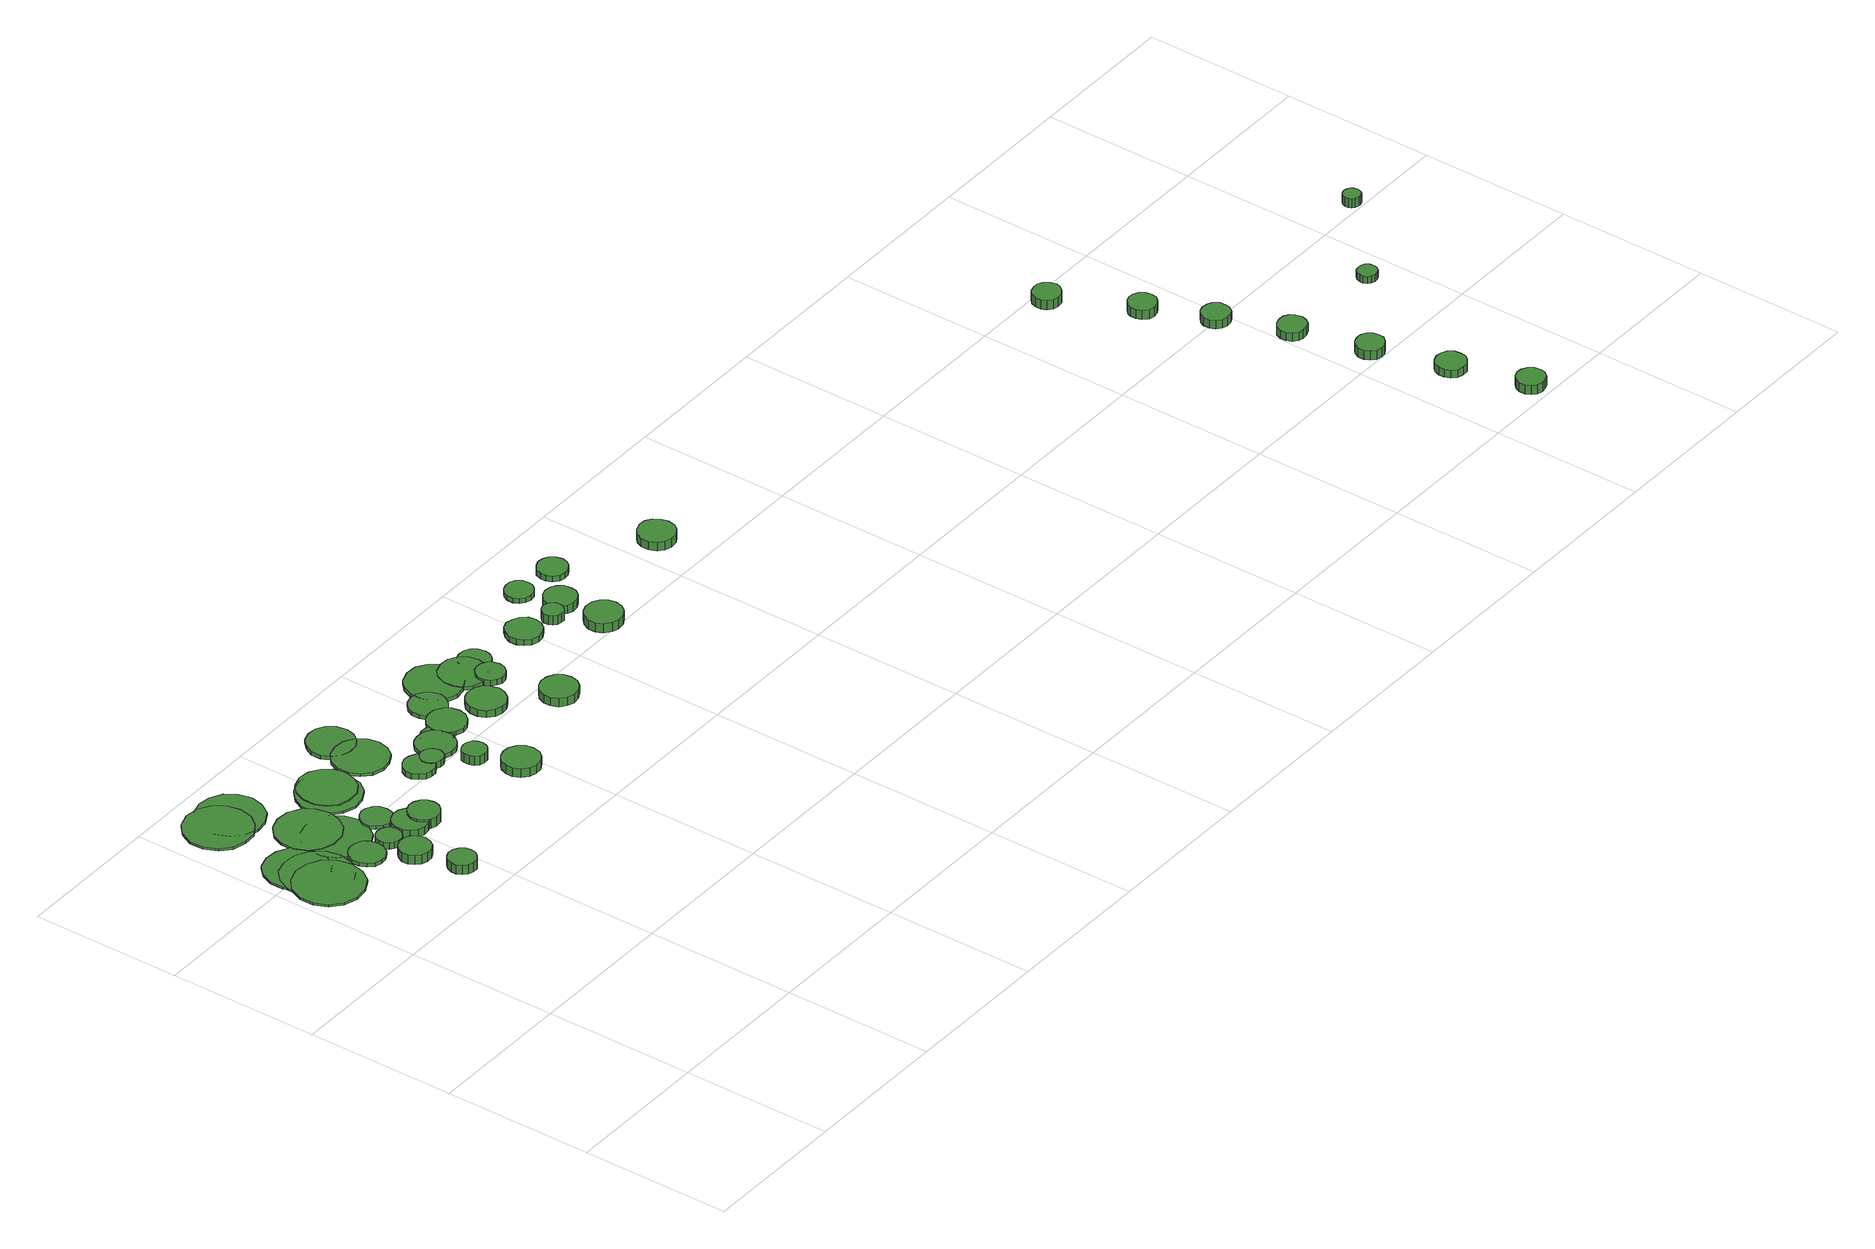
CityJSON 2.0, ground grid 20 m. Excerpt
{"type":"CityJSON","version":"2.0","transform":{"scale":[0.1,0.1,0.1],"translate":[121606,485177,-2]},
"CityObjects":{
"tree1":{"type":"SolitaryVegetationObject","attributes":{"function":"something"},"geometry":[{"type":"MultiSurface","lod":"1","boundaries":[[[0,1,2,3,4,5,6,7,8,9,10,11,12,13,14]],[[15,16,17,18,19,20,21,22,23,24,25,26,27,28,29]],[[0,29,28,1]],[[1,28,27,2]],[[2,27,26,3]],[[3,26,25,4]],[[4,25,24,5]],[[5,24,23,6]],[[6,23,22,7]],[[7,22,21,8]],[[8,21,20,9]],[[9,20,19,10]],[[10,19,18,11]],[[11,18,17,12]],[[12,17,16,13]],[[13,16,15,14]],[[14,15,29,0]]]}]},
"tree2":{"type":"SolitaryVegetationObject","attributes":{"function":"something"},"geometry":[{"type":"MultiSurface","lod":"1","boundaries":[[[30,31,32,33,34,35,36,37,38,39,40,41,42,43,44]],[[45,46,47,48,49,50,51,52,53,54,55,56,57,58,59]],[[30,59,58,31]],[[31,58,57,32]],[[32,57,56,33]],[[33,56,55,34]],[[34,55,54,35]],[[35,54,53,36]],[[36,53,52,37]],[[37,52,51,38]],[[38,51,50,39]],[[39,50,49,40]],[[40,49,48,41]],[[41,48,47,42]],[[42,47,46,43]],[[43,46,45,44]],[[44,45,59,30]]]}]},
"tree3":{"type":"SolitaryVegetationObject","attributes":{"function":"something"},"geometry":[{"type":"MultiSurface","lod":"1","boundaries":[[[60,61,62,63,64,65,66,67,68,69,70,71,72,73,74]],[[75,76,77,78,79,80,81,82,83,84,85,86,87,88,89]],[[60,89,88,61]],[[61,88,87,62]],[[62,87,86,63]],[[63,86,85,64]],[[64,85,84,65]],[[65,84,83,66]],[[66,83,82,67]],[[67,82,81,68]],[[68,81,80,69]],[[69,80,79,70]],[[70,79,78,71]],[[71,78,77,72]],[[72,77,76,73]],[[73,76,75,74]],[[74,75,89,60]]]}]},
"tree4":{"type":"SolitaryVegetationObject","attributes":{"function":"something"},"geometry":[{"type":"MultiSurface","lod":"1","boundaries":[[[90,91,92,93,94,95,96,97,98,99,100,101,102,103,104]],[[105,106,107,108,109,110,111,112,113,114,115,116,117,118,119]],[[90,119,118,91]],[[91,118,117,92]],[[92,117,116,93]],[[93,116,115,94]],[[94,115,114,95]],[[95,114,113,96]],[[96,113,112,97]],[[97,112,111,98]],[[98,111,110,99]],[[99,110,109,100]],[[100,109,108,101]],[[101,108,107,102]],[[102,107,106,103]],[[103,106,105,104]],[[104,105,119,90]]]}]},
"tree5":{"type":"SolitaryVegetationObject","attributes":{"function":"something"},"geometry":[{"type":"MultiSurface","lod":"1","boundaries":[[[120,121,122,123,124,125,126,127,128,129,130,131,132,133,134]],[[135,136,137,138,139,140,141,142,143,144,145,146,147,148,149]],[[120,149,148,121]],[[121,148,147,122]],[[122,147,146,123]],[[123,146,145,124]],[[124,145,144,125]],[[125,144,143,126]],[[126,143,142,127]],[[127,142,141,128]],[[128,141,140,129]],[[129,140,139,130]],[[130,139,138,131]],[[131,138,137,132]],[[132,137,136,133]],[[133,136,135,134]],[[134,135,149,120]]]}]},
"tree6":{"type":"SolitaryVegetationObject","attributes":{"function":"something"},"geometry":[{"type":"MultiSurface","lod":"1","boundaries":[[[150,151,152,153,154,155,156,157,158,159,160,161,162,163,164]],[[165,166,167,168,169,170,171,172,173,174,175,176,177,178,179]],[[150,179,178,151]],[[151,178,177,152]],[[152,177,176,153]],[[153,176,175,154]],[[154,175,174,155]],[[155,174,173,156]],[[156,173,172,157]],[[157,172,171,158]],[[158,171,170,159]],[[159,170,169,160]],[[160,169,168,161]],[[161,168,167,162]],[[162,167,166,163]],[[163,166,165,164]],[[164,165,179,150]]]}]},
"tree7":{"type":"SolitaryVegetationObject","attributes":{"function":"something"},"geometry":[{"type":"MultiSurface","lod":"1","boundaries":[[[180,181,182,183,184,185,186,187,188,189,190,191,192,193,194]],[[195,196,197,198,199,200,201,202,203,204,205,206,207,208,209]],[[180,209,208,181]],[[181,208,207,182]],[[182,207,206,183]],[[183,206,205,184]],[[184,205,204,185]],[[185,204,203,186]],[[186,203,202,187]],[[187,202,201,188]],[[188,201,200,189]],[[189,200,199,190]],[[190,199,198,191]],[[191,198,197,192]],[[192,197,196,193]],[[193,196,195,194]],[[194,195,209,180]]]}]},
"tree8":{"type":"SolitaryVegetationObject","attributes":{"function":"something"},"geometry":[{"type":"MultiSurface","lod":"1","boundaries":[[[210,211,212,213,214,215,216,217,218,219,220,221,222,223,224]],[[225,226,227,228,229,230,231,232,233,234,235,236,237,238,239]],[[210,239,238,211]],[[211,238,237,212]],[[212,237,236,213]],[[213,236,235,214]],[[214,235,234,215]],[[215,234,233,216]],[[216,233,232,217]],[[217,232,231,218]],[[218,231,230,219]],[[219,230,229,220]],[[220,229,228,221]],[[221,228,227,222]],[[222,227,226,223]],[[223,226,225,224]],[[224,225,239,210]]]}]},
"tree9":{"type":"SolitaryVegetationObject","attributes":{"function":"something"},"geometry":[{"type":"MultiSurface","lod":"1","boundaries":[[[240,241,242,243,244,245,246,247,248,249,250,251,252,253,254]],[[255,256,257,258,259,260,261,262,263,264,265,266,267,268,269]],[[240,269,268,241]],[[241,268,267,242]],[[242,267,266,243]],[[243,266,265,244]],[[244,265,264,245]],[[245,264,263,246]],[[246,263,262,247]],[[247,262,261,248]],[[248,261,260,249]],[[249,260,259,250]],[[250,259,258,251]],[[251,258,257,252]],[[252,257,256,253]],[[253,256,255,254]],[[254,255,269,240]]]}]},
"tree10":{"type":"SolitaryVegetationObject","attributes":{"function":"something"},"geometry":[{"type":"MultiSurface","lod":"1","boundaries":[[[270,271,272,273,274,275,276,277,278,279,280,281,282,283,284]],[[285,286,287,288,289,290,291,292,293,294,295,296,297,298,299]],[[270,299,298,271]],[[271,298,297,272]],[[272,297,296,273]],[[273,296,295,274]],[[274,295,294,275]],[[275,294,293,276]],[[276,293,292,277]],[[277,292,291,278]],[[278,291,290,279]],[[279,290,289,280]],[[280,289,288,281]],[[281,288,287,282]],[[282,287,286,283]],[[283,286,285,284]],[[284,285,299,270]]]}]},
"tree11":{"type":"SolitaryVegetationObject","attributes":{"function":"something"},"geometry":[{"type":"MultiSurface","lod":"1","boundaries":[[[300,301,302,303,304,305,306,307,308,309,310,311,312,313,314]],[[315,316,317,318,319,320,321,149,322,323,324,325,326,327,328]],[[300,328,327,301]],[[301,327,326,302]],[[302,326,325,303]],[[303,325,324,304]],[[304,324,323,305]],[[305,323,322,306]],[[306,322,149,307]],[[307,149,321,308]],[[308,321,320,309]],[[309,320,319,310]],[[310,319,318,311]],[[311,318,317,312]],[[312,317,316,313]],[[313,316,315,314]],[[314,315,328,300]]]}]},
"tree12":{"type":"SolitaryVegetationObject","attributes":{"function":"something"},"geometry":[{"type":"MultiSurface","lod":"1","boundaries":[[[329,330,331,332,333,334,335,336,337,338,339,340,341,342,343]],[[344,345,346,347,348,349,350,351,352,353,354,355,356,357,358]],[[329,358,357,330]],[[330,357,356,331]],[[331,356,355,332]],[[332,355,354,333]],[[333,354,353,334]],[[334,353,352,335]],[[335,352,351,336]],[[336,351,350,337]],[[337,350,349,338]],[[338,349,348,339]],[[339,348,347,340]],[[340,347,346,341]],[[341,346,345,342]],[[342,345,344,343]],[[343,344,358,329]]]}]},
"tree13":{"type":"SolitaryVegetationObject","attributes":{"function":"something"},"geometry":[{"type":"MultiSurface","lod":"1","boundaries":[[[359,360,361,362,363,364,365,366,367,368,369,370,371,372,373]],[[374,375,376,377,378,379,380,381,382,383,384,385,386,387,388]],[[359,388,387,360]],[[360,387,386,361]],[[361,386,385,362]],[[362,385,384,363]],[[363,384,383,364]],[[364,383,382,365]],[[365,382,381,366]],[[366,381,380,367]],[[367,380,379,368]],[[368,379,378,369]],[[369,378,377,370]],[[370,377,376,371]],[[371,376,375,372]],[[372,375,374,373]],[[373,374,388,359]]]}]},
"tree14":{"type":"SolitaryVegetationObject","attributes":{"function":"something"},"geometry":[{"type":"MultiSurface","lod":"1","boundaries":[[[389,390,391,392,393,394,395,396,397,398,399,400,401,402,403]],[[404,405,406,407,408,409,410,411,412,413,414,415,416,417,418]],[[389,418,417,390]],[[390,417,416,391]],[[391,416,415,392]],[[392,415,414,393]],[[393,414,413,394]],[[394,413,412,395]],[[395,412,411,396]],[[396,411,410,397]],[[397,410,409,398]],[[398,409,408,399]],[[399,408,407,400]],[[400,407,406,401]],[[401,406,405,402]],[[402,405,404,403]],[[403,404,418,389]]]}]},
"tree15":{"type":"SolitaryVegetationObject","attributes":{"function":"something"},"geometry":[{"type":"MultiSurface","lod":"1","boundaries":[[[419,420,421,422,423,424,425,426,427,428,429,430,431,432,433]],[[434,435,436,437,438,439,440,441,442,443,444,445,446,447,448]],[[419,448,447,420]],[[420,447,446,421]],[[421,446,445,422]],[[422,445,444,423]],[[423,444,443,424]],[[424,443,442,425]],[[425,442,441,426]],[[426,441,440,427]],[[427,440,439,428]],[[428,439,438,429]],[[429,438,437,430]],[[430,437,436,431]],[[431,436,435,432]],[[432,435,434,433]],[[433,434,448,419]]]}]},
"tree16":{"type":"SolitaryVegetationObject","attributes":{"function":"something"},"geometry":[{"type":"MultiSurface","lod":"1","boundaries":[[[449,450,451,452,453,454,455,456,457,458,459,460,461,462,463]],[[464,465,466,467,468,469,470,471,472,473,474,475,476,477,478]],[[449,478,477,450]],[[450,477,476,451]],[[451,476,475,452]],[[452,475,474,453]],[[453,474,473,454]],[[454,473,472,455]],[[455,472,471,456]],[[456,471,470,457]],[[457,470,469,458]],[[458,469,468,459]],[[459,468,467,460]],[[460,467,466,461]],[[461,466,465,462]],[[462,465,464,463]],[[463,464,478,449]]]}]},
"tree17":{"type":"SolitaryVegetationObject","attributes":{"function":"something"},"geometry":[{"type":"MultiSurface","lod":"1","boundaries":[[[479,480,481,482,483,484,485,486,487,488,489,490,491,492,493]],[[494,495,496,497,498,499,500,501,502,503,504,505,506,507,508]],[[479,508,507,480]],[[480,507,506,481]],[[481,506,505,482]],[[482,505,504,483]],[[483,504,503,484]],[[484,503,502,485]],[[485,502,501,486]],[[486,501,500,487]],[[487,500,499,488]],[[488,499,498,489]],[[489,498,497,490]],[[490,497,496,491]],[[491,496,495,492]],[[492,495,494,493]],[[493,494,508,479]]]}]},
"tree18":{"type":"SolitaryVegetationObject","attributes":{"function":"something"},"geometry":[{"type":"MultiSurface","lod":"1","boundaries":[[[509,510,511,512,513,514,515,516,517,518,519,520,521,522,523]],[[524,525,526,527,528,529,530,531,532,533,534,535,536,537,538]],[[509,538,537,510]],[[510,537,536,511]],[[511,536,535,512]],[[512,535,534,513]],[[513,534,533,514]],[[514,533,532,515]],[[515,532,531,516]],[[516,531,530,517]],[[517,530,529,518]],[[518,529,528,519]],[[519,528,527,520]],[[520,527,526,521]],[[521,526,525,522]],[[522,525,524,523]],[[523,524,538,509]]]}]},
"tree19":{"type":"SolitaryVegetationObject","attributes":{"function":"something"},"geometry":[{"type":"MultiSurface","lod":"1","boundaries":[[[539,540,541,542,543,544,545,546,547,548,549,550,551,552,553]],[[554,555,556,557,558,559,560,561,562,563,564,565,566,567,568]],[[539,568,567,540]],[[540,567,566,541]],[[541,566,565,542]],[[542,565,564,543]],[[543,564,563,544]],[[544,563,562,545]],[[545,562,561,546]],[[546,561,560,547]],[[547,560,559,548]],[[548,559,558,549]],[[549,558,557,550]],[[550,557,556,551]],[[551,556,555,552]],[[552,555,554,553]],[[553,554,568,539]]]}]},
"tree20":{"type":"SolitaryVegetationObject","attributes":{"function":"something"},"geometry":[{"type":"MultiSurface","lod":"1","boundaries":[[[569,570,571,572,573,574,575,576,577,578,579,580,581,582,583]],[[584,585,586,587,525,588,589,590,591,592,593,594,595,596,597]],[[569,597,596,570]],[[570,596,595,571]],[[571,595,594,572]],[[572,594,593,573]],[[573,593,592,574]],[[574,592,591,575]],[[575,591,590,576]],[[576,590,589,577]],[[577,589,588,578]],[[578,588,525,579]],[[579,525,587,580]],[[580,587,586,581]],[[581,586,585,582]],[[582,585,584,583]],[[583,584,597,569]]]}]},
"tree21":{"type":"SolitaryVegetationObject","attributes":{"function":"something"},"geometry":[{"type":"MultiSurface","lod":"1","boundaries":[[[598,599,600,601,602,603,604,605,606,607,608,609,610,611,612]],[[613,614,615,616,617,618,619,620,621,622,623,624,625,626,627]],[[598,627,626,599]],[[599,626,625,600]],[[600,625,624,601]],[[601,624,623,602]],[[602,623,622,603]],[[603,622,621,604]],[[604,621,620,605]],[[605,620,619,606]],[[606,619,618,607]],[[607,618,617,608]],[[608,617,616,609]],[[609,616,615,610]],[[610,615,614,611]],[[611,614,613,612]],[[612,613,627,598]]]}]},
"tree22":{"type":"SolitaryVegetationObject","attributes":{"function":"something"},"geometry":[{"type":"MultiSurface","lod":"1","boundaries":[[[628,629,630,631,632,633,634,635,636,637,638,639,640,641,642]],[[643,644,645,646,647,648,649,650,651,652,653,654,655,656,657]],[[628,657,656,629]],[[629,656,655,630]],[[630,655,654,631]],[[631,654,653,632]],[[632,653,652,633]],[[633,652,651,634]],[[634,651,650,635]],[[635,650,649,636]],[[636,649,648,637]],[[637,648,647,638]],[[638,647,646,639]],[[639,646,645,640]],[[640,645,644,641]],[[641,644,643,642]],[[642,643,657,628]]]}]},
"tree23":{"type":"SolitaryVegetationObject","attributes":{"function":"something"},"geometry":[{"type":"MultiSurface","lod":"1","boundaries":[[[658,659,660,661,662,663,664,665,666,667,668,669,670,671,672]],[[673,674,675,676,677,678,679,680,681,682,683,684,685,686,687]],[[658,687,686,659]],[[659,686,685,660]],[[660,685,684,661]],[[661,684,683,662]],[[662,683,682,663]],[[663,682,681,664]],[[664,681,680,665]],[[665,680,679,666]],[[666,679,678,667]],[[667,678,677,668]],[[668,677,676,669]],[[669,676,675,670]],[[670,675,674,671]],[[671,674,673,672]],[[672,673,687,658]]]}]},
"tree24":{"type":"SolitaryVegetationObject","attributes":{"function":"something"},"geometry":[{"type":"MultiSurface","lod":"1","boundaries":[[[688,689,690,691,692,693,694,695,696,697,698,699,700,701,702]],[[703,704,705,706,707,708,709,710,711,712,713,714,715,716,717]],[[688,717,716,689]],[[689,716,715,690]],[[690,715,714,691]],[[691,714,713,692]],[[692,713,712,693]],[[693,712,711,694]],[[694,711,710,695]],[[695,710,709,696]],[[696,709,708,697]],[[697,708,707,698]],[[698,707,706,699]],[[699,706,705,700]],[[700,705,704,701]],[[701,704,703,702]],[[702,703,717,688]]]}]},
"tree25":{"type":"SolitaryVegetationObject","attributes":{"function":"something"},"geometry":[{"type":"MultiSurface","lod":"1","boundaries":[[[718,719,720,721,722,723,724,725,726,727,728,729,730,731,732]],[[733,734,735,736,737,738,739,740,741,742,743,744,745,746,747]],[[718,747,746,719]],[[719,746,745,720]],[[720,745,744,721]],[[721,744,743,722]],[[722,743,742,723]],[[723,742,741,724]],[[724,741,740,725]],[[725,740,739,726]],[[726,739,738,727]],[[727,738,737,728]],[[728,737,736,729]],[[729,736,735,730]],[[730,735,734,731]],[[731,734,733,732]],[[732,733,747,718]]]}]},
"tree26":{"type":"SolitaryVegetationObject","attributes":{"function":"something"},"geometry":[{"type":"MultiSurface","lod":"1","boundaries":[[[748,749,750,751,752,753,754,755,756,757,758,759,760,761,762]],[[763,764,765,766,767,768,769,770,771,772,773,774,775,776,777]],[[748,777,776,749]],[[749,776,775,750]],[[750,775,774,751]],[[751,774,773,752]],[[752,773,772,753]],[[753,772,771,754]],[[754,771,770,755]],[[755,770,769,756]],[[756,769,768,757]],[[757,768,767,758]],[[758,767,766,759]],[[759,766,765,760]],[[760,765,764,761]],[[761,764,763,762]],[[762,763,777,748]]]}]},
"tree27":{"type":"SolitaryVegetationObject","attributes":{"function":"something"},"geometry":[{"type":"MultiSurface","lod":"1","boundaries":[[[778,779,780,781,782,783,784,785,786,787,788,789,790,791,792]],[[793,794,795,796,797,798,799,800,801,802,803,804,805,806,807]],[[778,807,806,779]],[[779,806,805,780]],[[780,805,804,781]],[[781,804,803,782]],[[782,803,802,783]],[[783,802,801,784]],[[784,801,800,785]],[[785,800,799,786]],[[786,799,798,787]],[[787,798,797,788]],[[788,797,796,789]],[[789,796,795,790]],[[790,795,794,791]],[[791,794,793,792]],[[792,793,807,778]]]}]},
"tree28":{"type":"SolitaryVegetationObject","attributes":{"function":"something"},"geometry":[{"type":"MultiSurface","lod":"1","boundaries":[[[808,809,810,811,812,813,814,815,816,817,818,819,820,821,822]],[[823,824,825,826,827,828,829,830,831,832,833,834,835,836,837]],[[808,837,836,809]],[[809,836,835,810]],[[810,835,834,811]],[[811,834,833,812]],[[812,833,832,813]],[[813,832,831,814]],[[814,831,830,815]],[[815,830,829,816]],[[816,829,828,817]],[[817,828,827,818]],[[818,827,826,819]],[[819,826,825,820]],[[820,825,824,821]],[[821,824,823,822]],[[822,823,837,808]]]}]},
"tree29":{"type":"SolitaryVegetationObject","attributes":{"function":"something"},"geometry":[{"type":"MultiSurface","lod":"1","boundaries":[[[838,839,840,841,842,843,844,845,846,847,848,849,850,851,852]],[[853,854,855,856,857,858,859,860,861,862,863,864,865,866,867]],[[838,867,866,839]],[[839,866,865,840]],[[840,865,864,841]],[[841,864,863,842]],[[842,863,862,843]],[[843,862,861,844]],[[844,861,860,845]],[[845,860,859,846]],[[846,859,858,847]],[[847,858,857,848]],[[848,857,856,849]],[[849,856,855,850]],[[850,855,854,851]],[[851,854,853,852]],[[852,853,867,838]]]}]},
"tree30":{"type":"SolitaryVegetationObject","attributes":{"function":"something"},"geometry":[{"type":"MultiSurface","lod":"1","boundaries":[[[868,869,870,871,872,873,874,875,876,877,878,879,880,881,882]],[[883,884,885,886,887,888,889,890,891,892,893,894,895,896,897]],[[868,897,896,869]],[[869,896,895,870]],[[870,895,894,871]],[[871,894,893,872]],[[872,893,892,873]],[[873,892,891,874]],[[874,891,890,875]],[[875,890,889,876]],[[876,889,888,877]],[[877,888,887,878]],[[878,887,886,879]],[[879,886,885,880]],[[880,885,884,881]],[[881,884,883,882]],[[882,883,897,868]]]}]},
"tree31":{"type":"SolitaryVegetationObject","attributes":{"function":"something"},"geometry":[{"type":"MultiSurface","lod":"1","boundaries":[[[898,899,900,901,902,903,904,905,906,907,908,909,910,911,912]],[[913,914,915,916,917,918,919,920,921,922,923,924,925,926,927]],[[898,927,926,899]],[[899,926,925,900]],[[900,925,924,901]],[[901,924,923,902]],[[902,923,922,903]],[[903,922,921,904]],[[904,921,920,905]],[[905,920,919,906]],[[906,919,918,907]],[[907,918,917,908]],[[908,917,916,909]],[[909,916,915,910]],[[910,915,914,911]],[[911,914,913,912]],[[912,913,927,898]]]}]},
"tree32":{"type":"SolitaryVegetationObject","attributes":{"function":"something"},"geometry":[{"type":"MultiSurface","lod":"1","boundaries":[[[928,929,930,931,932,933,934,935,936,937,938,939,940,941,942]],[[943,944,945,946,947,948,949,950,951,952,953,954,955,956,957]],[[928,957,956,929]],[[929,956,955,930]],[[930,955,954,931]],[[931,954,953,932]],[[932,953,952,933]],[[933,952,951,934]],[[934,951,950,935]],[[935,950,949,936]],[[936,949,948,937]],[[937,948,947,938]],[[938,947,946,939]],[[939,946,945,940]],[[940,945,944,941]],[[941,944,943,942]],[[942,943,957,928]]]}]},
"tree33":{"type":"SolitaryVegetationObject","attributes":{"function":"something"},"geometry":[{"type":"MultiSurface","lod":"1","boundaries":[[[958,959,960,961,962,963,964,965,966,967,968,969,970,971,972]],[[973,974,975,976,977,978,979,980,981,982,983,984,985,986,987]],[[958,987,986,959]],[[959,986,985,960]],[[960,985,984,961]],[[961,984,983,962]],[[962,983,982,963]],[[963,982,981,964]],[[964,981,980,965]],[[965,980,979,966]],[[966,979,978,967]],[[967,978,977,968]],[[968,977,976,969]],[[969,976,975,970]],[[970,975,974,971]],[[971,974,973,972]],[[972,973,987,958]]]}]},
"tree34":{"type":"SolitaryVegetationObject","attributes":{"function":"something"},"geometry":[{"type":"MultiSurface","lod":"1","boundaries":[[[988,989,990,991,992,993,994,995,996,997,998,999,1000,1001,1002]],[[1003,1004,1005,1006,1007,1008,1009,1010,1011,1012,1013,1014,1015,1016,1017]],[[988,1017,1016,989]],[[989,1016,1015,990]],[[990,1015,1014,991]],[[991,1014,1013,992]],[[992,1013,1012,993]],[[993,1012,1011,994]],[[994,1011,1010,995]],[[995,1010,1009,996]],[[996,1009,1008,997]],[[997,1008,1007,998]],[[998,1007,1006,999]],[[999,1006,1005,1000]],[[1000,1005,1004,1001]],[[1001,1004,1003,1002]],[[1002,1003,1017,988]]]}]},
"tree35":{"type":"SolitaryVegetationObject","attributes":{"function":"something"},"geometry":[{"type":"MultiSurface","lod":"1","boundaries":[[[1018,1019,1020,1021,1022,1023,1024,1025,1026,1027,1028,1029,1030,1031,1032]],[[1033,1034,1035,1036,1037,1038,1039,1040,1041,1042,1043,1044,1045,1046,1047]],[[1018,1047,1046,1019]],[[1019,1046,1045,1020]],[[1020,1045,1044,1021]],[[1021,1044,1043,1022]],[[1022,1043,1042,1023]],[[1023,1042,1041,1024]],[[1024,1041,1040,1025]],[[1025,1040,1039,1026]],[[1026,1039,1038,1027]],[[1027,1038,1037,1028]],[[1028,1037,1036,1029]],[[1029,1036,1035,1030]],[[1030,1035,1034,1031]],[[1031,1034,1033,1032]],[[1032,1033,1047,1018]]]}]},
"tree36":{"type":"SolitaryVegetationObject","attributes":{"function":"something"},"geometry":[{"type":"MultiSurface","lod":"1","boundaries":[[[1048,1049,1050,1051,1052,1053,1054,1055,1056,1057,1058,1059,1060,1061,1062]],[[1063,1064,1065,1066,1067,1068,1069,1070,1071,1072,1073,1074,1075,1076,1077]],[[1048,1077,1076,1049]],[[1049,1076,1075,1050]],[[1050,1075,1074,1051]],[[1051,1074,1073,1052]],[[1052,1073,1072,1053]],[[1053,1072,1071,1054]],[[1054,1071,1070,1055]],[[1055,1070,1069,1056]],[[1056,1069,1068,1057]],[[1057,1068,1067,1058]],[[1058,1067,1066,1059]],[[1059,1066,1065,1060]],[[1060,1065,1064,1061]],[[1061,1064,1063,1062]],[[1062,1063,1077,1048]]]}]},
"tree37":{"type":"SolitaryVegetationObject","attributes":{"function":"something"},"geometry":[{"type":"MultiSurface","lod":"1","boundaries":[[[1078,1079,1080,1081,1082,1083,1084,1085,1086,1087,1088,1089,1090,1091,1092]],[[1093,1094,1095,1096,1097,1098,1099,1100,1101,1102,1103,1104,1105,1106,1107]],[[1078,1107,1106,1079]],[[1079,1106,1105,1080]],[[1080,1105,1104,1081]],[[1081,1104,1103,1082]],[[1082,1103,1102,1083]],[[1083,1102,1101,1084]],[[1084,1101,1100,1085]],[[1085,1100,1099,1086]],[[1086,1099,1098,1087]],[[1087,1098,1097,1088]],[[1088,1097,1096,1089]],[[1089,1096,1095,1090]],[[1090,1095,1094,1091]],[[1091,1094,1093,1092]],[[1092,1093,1107,1078]]]}]},
"tree38":{"type":"SolitaryVegetationObject","attributes":{"function":"something"},"geometry":[{"type":"MultiSurface","lod":"1","boundaries":[[[1108,1109,1110,1111,1112,1113,1114,1115,1116,1117,1118,1119,1120,1121,1122]],[[1123,1124,1125,1126,1127,1128,1129,1130,1131,1132,1133,1134,1135,1136,1137]],[[1108,1137,1136,1109]],[[1109,1136,1135,1110]],[[1110,1135,1134,1111]],[[1111,1134,1133,1112]],[[1112,1133,1132,1113]],[[1113,1132,1131,1114]],[[1114,1131,1130,1115]],[[1115,1130,1129,1116]],[[1116,1129,1128,1117]],[[1117,1128,1127,1118]],[[1118,1127,1126,1119]],[[1119,1126,1125,1120]],[[1120,1125,1124,1121]],[[1121,1124,1123,1122]],[[1122,1123,1137,1108]]]}]},
"tree39":{"type":"SolitaryVegetationObject","attributes":{"function":"something"},"geometry":[{"type":"MultiSurface","lod":"1","boundaries":[[[1138,1139,1140,1141,1142,1143,1144,1145,1146,1147,1148,1149,1150,1151,1152]],[[1153,1154,1155,1156,1157,1158,1159,1160,1161,1162,1163,1164,1165,1166,1167]],[[1138,1167,1166,1139]],[[1139,1166,1165,1140]],[[1140,1165,1164,1141]],[[1141,1164,1163,1142]],[[1142,1163,1162,1143]],[[1143,1162,1161,1144]],[[1144,1161,1160,1145]],[[1145,1160,1159,1146]],[[1146,1159,1158,1147]],[[1147,1158,1157,1148]],[[1148,1157,1156,1149]],[[1149,1156,1155,1150]],[[1150,1155,1154,1151]],[[1151,1154,1153,1152]],[[1152,1153,1167,1138]]]}]},
"tree40":{"type":"SolitaryVegetationObject","attributes":{"function":"something"},"geometry":[{"type":"MultiSurface","lod":"1","boundaries":[[[1168,1169,1170,1171,1172,1173,1174,1175,1176,1177,1178,1179,1180,1181,1182]],[[1183,1184,1185,1186,1187,1188,1189,1190,1191,1192,1193,1194,1195,1196,1197]],[[1168,1197,1196,1169]],[[1169,1196,1195,1170]],[[1170,1195,1194,1171]],[[1171,1194,1193,1172]],[[1172,1193,1192,1173]],[[1173,1192,1191,1174]],[[1174,1191,1190,1175]],[[1175,1190,1189,1176]],[[1176,1189,1188,1177]],[[1177,1188,1187,1178]],[[1178,1187,1186,1179]],[[1179,1186,1185,1180]],[[1180,1185,1184,1181]],[[1181,1184,1183,1182]],[[1182,1183,1197,1168]]]}]},
"tree41":{"type":"SolitaryVegetationObject","attributes":{"function":"something"},"geometry":[{"type":"MultiSurface","lod":"1","boundaries":[[[1198,1199,1200,1201,1202,1203,1204,1205,1206,1207,1208,1209,1210,1211,1212]],[[1213,1214,1215,1216,1217,1218,1219,1220,1221,1222,1223,1224,1225,1226,1227]],[[1198,1227,1226,1199]],[[1199,1226,1225,1200]],[[1200,1225,1224,1201]],[[1201,1224,1223,1202]],[[1202,1223,1222,1203]],[[1203,1222,1221,1204]],[[1204,1221,1220,1205]],[[1205,1220,1219,1206]],[[1206,1219,1218,1207]],[[1207,1218,1217,1208]],[[1208,1217,1216,1209]],[[1209,1216,1215,1210]],[[1210,1215,1214,1211]],[[1211,1214,1213,1212]],[[1212,1213,1227,1198]]]}]},
"tree42":{"type":"SolitaryVegetationObject","attributes":{"function":"something"},"geometry":[{"type":"MultiSurface","lod":"1","boundaries":[[[1228,1229,1230,1231,1232,1233,1234,1235,1236,1237,1238,1239,1240,1241,1242]],[[1243,1244,1245,1246,1247,1248,1249,1250,1251,1252,1253,1254,1255,1256,1257]],[[1228,1257,1256,1229]],[[1229,1256,1255,1230]],[[1230,1255,1254,1231]],[[1231,1254,1253,1232]],[[1232,1253,1252,1233]],[[1233,1252,1251,1234]],[[1234,1251,1250,1235]],[[1235,1250,1249,1236]],[[1236,1249,1248,1237]],[[1237,1248,1247,1238]],[[1238,1247,1246,1239]],[[1239,1246,1245,1240]],[[1240,1245,1244,1241]],[[1241,1244,1243,1242]],[[1242,1243,1257,1228]]]}]},
"tree43":{"type":"SolitaryVegetationObject","attributes":{"function":"something"},"geometry":[{"type":"MultiSurface","lod":"1","boundaries":[[[1258,1259,1260,1261,1262,1263,1264,1265,1266,1267,1268,1269,1270,1271,1272]],[[1273,1274,1275,1276,1277,1278,1279,1280,1281,1282,1283,1284,1285,1286,1287]],[[1258,1287,1286,1259]],[[1259,1286,1285,1260]],[[1260,1285,1284,1261]],[[1261,1284,1283,1262]],[[1262,1283,1282,1263]],[[1263,1282,1281,1264]],[[1264,1281,1280,1265]],[[1265,1280,1279,1266]],[[1266,1279,1278,1267]],[[1267,1278,1277,1268]],[[1268,1277,1276,1269]],[[1269,1276,1275,1270]],[[1270,1275,1274,1271]],[[1271,1274,1273,1272]],[[1272,1273,1287,1258]]]}]},
"tree44":{"type":"SolitaryVegetationObject","attributes":{"function":"something"},"geometry":[{"type":"MultiSurface","lod":"1","boundaries":[[[1288,1289,1290,1291,1292,1293,1294,1295,1296,1297,1298,1299,1300,1301,1302]],[[1303,1304,1305,1306,1307,1308,1309,1310,1311,1312,1313,1314,1315,1316,1317]],[[1288,1317,1316,1289]],[[1289,1316,1315,1290]],[[1290,1315,1314,1291]],[[1291,1314,1313,1292]],[[1292,1313,1312,1293]],[[1293,1312,1311,1294]],[[1294,1311,1310,1295]],[[1295,1310,1309,1296]],[[1296,1309,1308,1297]],[[1297,1308,1307,1298]],[[1298,1307,1306,1299]],[[1299,1306,1305,1300]],[[1300,1305,1304,1301]],[[1301,1304,1303,1302]],[[1302,1303,1317,1288]]]}]},
"tree45":{"type":"SolitaryVegetationObject","attributes":{"function":"something"},"geometry":[{"type":"MultiSurface","lod":"1","boundaries":[[[1318,1319,1320,1321,1322,1323,1324,1325,1326,1327,1328,1329,1330,1331,1332]],[[1333,1334,1335,1336,1337,1338,1339,1340,1341,1342,1343,1344,1345,1346,1347]],[[1318,1347,1346,1319]],[[1319,1346,1345,1320]],[[1320,1345,1344,1321]],[[1321,1344,1343,1322]],[[1322,1343,1342,1323]],[[1323,1342,1341,1324]],[[1324,1341,1340,1325]],[[1325,1340,1339,1326]],[[1326,1339,1338,1327]],[[1327,1338,1337,1328]],[[1328,1337,1336,1329]],[[1329,1336,1335,1330]],[[1330,1335,1334,1331]],[[1331,1334,1333,1332]],[[1332,1333,1347,1318]]]}]},
"tree46":{"type":"SolitaryVegetationObject","attributes":{"function":"something"},"geometry":[{"type":"MultiSurface","lod":"1","boundaries":[[[1348,1349,1350,1351,1352,1353,1354,1355,1356,1357,1358,1359,1360,1361,1362]],[[1363,1364,1365,1366,1367,1368,1369,1370,1371,1372,1373,1374,1375,1376,1377]],[[1348,1377,1376,1349]],[[1349,1376,1375,1350]],[[1350,1375,1374,1351]],[[1351,1374,1373,1352]],[[1352,1373,1372,1353]],[[1353,1372,1371,1354]],[[1354,1371,1370,1355]],[[1355,1370,1369,1356]],[[1356,1369,1368,1357]],[[1357,1368,1367,1358]],[[1358,1367,1366,1359]],[[1359,1366,1365,1360]],[[1360,1365,1364,1361]],[[1361,1364,1363,1362]],[[1362,1363,1377,1348]]]}]},
"tree47":{"type":"SolitaryVegetationObject","attributes":{"function":"something"},"geometry":[{"type":"MultiSurface","lod":"1","boundaries":[[[1378,1379,1380,1381,1382,1383,1384,1385,1386,1387,1388,1389,1390,1391,1392]],[[1393,1394,1395,1396,1397,1398,1399,1400,1401,1402,1403,1404,1405,1406,1407]],[[1378,1407,1406,1379]],[[1379,1406,1405,1380]],[[1380,1405,1404,1381]],[[1381,1404,1403,1382]],[[1382,1403,1402,1383]],[[1383,1402,1401,1384]],[[1384,1401,1400,1385]],[[1385,1400,1399,1386]],[[1386,1399,1398,1387]],[[1387,1398,1397,1388]],[[1388,1397,1396,1389]],[[1389,1396,1395,1390]],[[1390,1395,1394,1391]],[[1391,1394,1393,1392]],[[1392,1393,1407,1378]]]}]},
"tree48":{"type":"SolitaryVegetationObject","attributes":{"function":"something"},"geometry":[{"type":"MultiSurface","lod":"1","boundaries":[[[1408,1409,1410,1411,1412,1413,1414,1415,1416,1417,1418,1419,1420,1421,1422]],[[1423,1424,1425,1426,1427,1428,1429,1430,1431,1432,1433,1434,1435,1436,1437]],[[1408,1437,1436,1409]],[[1409,1436,1435,1410]],[[1410,1435,1434,1411]],[[1411,1434,1433,1412]],[[1412,1433,1432,1413]],[[1413,1432,1431,1414]],[[1414,1431,1430,1415]],[[1415,1430,1429,1416]],[[1416,1429,1428,1417]],[[1417,1428,1427,1418]],[[1418,1427,1426,1419]],[[1419,1426,1425,1420]],[[1420,1425,1424,1421]],[[1421,1424,1423,1422]],[[1422,1423,1437,1408]]]}]}
},
"vertices":[
[99,562,13],[95,580,13],[84,596,13],[67,605,13],[49,607,13],[31,601,13],[17,589,13],[9,571,13],[9,552,13],[17,535,13],[31,523,13],[49,517,13],[67,519,13],[84,528,13],[95,543,13],[95,543,10],[84,528,10],[67,519,10],[49,517,10],[31,523,10],[17,535,10],[9,552,10],[9,571,10],[17,589,10],[31,601,10],[49,607,10],[67,605,10],[84,596,10],[95,580,10],[99,562,10],
[107,584,12],[103,603,12],[91,618,12],[75,627,12],[56,629,12],[38,624,12],[24,611,12],[16,594,12],[16,575,12],[24,557,12],[38,545,12],[56,539,12],[75,541,12],[91,550,12],[103,566,12],[103,566,10],[91,550,10],[75,541,10],[56,539,10],[38,545,10],[24,557,10],[16,575,10],[16,594,10],[24,611,10],[38,624,10],[56,629,10],[75,627,10],[91,618,10],[103,603,10],[107,584,10],
[96,610,12],[93,627,12],[83,641,12],[68,649,12],[51,651,12],[34,646,12],[22,634,12],[15,618,12],[15,601,12],[22,585,12],[34,574,12],[51,569,12],[68,570,12],[83,579,12],[93,593,12],[93,593,9],[83,579,9],[68,570,9],[51,569,9],[34,574,9],[22,585,9],[15,601,9],[15,618,9],[22,634,9],[34,646,9],[51,651,9],[68,649,9],[83,641,9],[93,627,9],[96,610,9],
[110,732,13],[106,750,13],[95,765,13],[80,774,13],[62,776,13],[44,770,13],[31,758,13],[23,741,13],[23,723,13],[31,706,13],[44,694,13],[62,689,13],[80,690,13],[95,700,13],[106,714,13],[106,714,10],[95,700,10],[80,690,10],[62,689,10],[44,694,10],[31,706,10],[23,723,10],[23,741,10],[31,758,10],[44,770,10],[62,776,10],[80,774,10],[95,765,10],[106,750,10],[110,732,10],
[149,560,15],[147,570,15],[142,578,15],[133,582,15],[124,583,15],[115,580,15],[108,574,15],[104,565,15],[104,556,15],[108,547,15],[115,540,15],[124,537,15],[133,538,15],[142,543,15],[147,551,15],[147,551,10],[142,543,10],[133,538,10],[124,537,10],[115,540,10],[108,547,10],[104,556,10],[104,565,10],[108,574,10],[115,580,10],[124,583,10],[133,582,10],[142,578,10],[147,570,10],[149,560,10],
[193,458,24],[192,465,24],[187,471,24],[181,475,24],[173,476,24],[166,473,24],[161,468,24],[158,461,24],[158,454,24],[161,447,24],[166,442,24],[173,440,24],[181,440,24],[187,444,24],[192,450,24],[192,450,11],[187,444,11],[181,440,11],[173,440,11],[166,442,11],[161,447,11],[158,454,11],[158,461,11],[161,468,11],[166,473,11],[173,476,11],[181,475,11],[187,471,11],[192,465,11],[193,458,11],
[180,515,25],[178,523,25],[173,530,25],[166,534,25],[157,535,25],[149,532,25],[143,526,25],[139,519,25],[139,510,25],[143,503,25],[149,497,25],[157,494,25],[166,495,25],[173,499,25],[178,506,25],[178,506,12],[173,499,12],[166,495,12],[157,494,12],[149,497,12],[143,503,12],[139,510,12],[139,519,12],[143,526,12],[149,532,12],[157,535,12],[166,534,12],[173,530,12],[178,523,12],[180,515,12],
[137,735,13],[133,753,13],[123,767,13],[107,776,13],[90,778,13],[72,773,13],[59,761,13],[52,744,13],[52,726,13],[59,710,13],[72,698,13],[90,692,13],[107,694,13],[123,703,13],[133,718,13],[133,718,10],[123,703,10],[107,694,10],[90,692,10],[72,698,10],[59,710,10],[52,726,10],[52,744,10],[59,761,10],[72,773,10],[90,778,10],[107,776,10],[123,767,10],[133,753,10],[137,735,10],
[177,610,12],[173,628,12],[163,642,12],[147,651,12],[130,653,12],[113,648,12],[99,636,12],[92,619,12],[92,601,12],[99,585,12],[113,573,12],[130,568,12],[147,569,12],[163,578,12],[173,593,12],[173,593,9],[163,578,9],[147,569,9],[130,568,9],[113,573,9],[99,585,9],[92,601,9],[92,619,9],[99,636,9],[113,648,9],[130,653,9],[147,651,9],[163,642,9],[173,628,9],[177,610,9],
[167,645,13],[163,662,13],[153,676,13],[138,685,13],[120,686,13],[104,681,13],[91,669,13],[84,654,13],[84,636,13],[91,620,13],[104,609,13],[120,603,13],[138,605,13],[153,614,13],[163,628,13],[163,628,10],[153,614,10],[138,605,10],[120,603,10],[104,609,10],[91,620,10],[84,636,10],[84,654,10],[91,669,10],[104,681,10],[120,686,10],[138,685,10],[153,676,10],[163,662,10],[167,645,10],
[181,557,19],[180,563,19],[176,569,19],[170,572,19],[163,573,19],[157,571,19],[152,566,19],[149,560,19],[149,553,19],[152,547,19],[157,543,19],[163,541,19],[170,541,19],[176,545,19],[180,550,19],[180,550,10],[176,545,10],[170,541,10],[163,541,10],[157,543,10],[152,547,10],[149,553,10],[152,566,10],[157,571,10],[163,573,10],[170,572,10],[176,569,10],[180,563,10],[181,557,10],
[226,554,21],[224,564,21],[219,571,21],[210,576,21],[201,577,21],[192,574,21],[185,568,21],[181,559,21],[181,549,21],[185,541,21],[192,534,21],[201,531,21],[210,532,21],[219,537,21],[224,545,21],[224,545,10],[219,537,10],[210,532,10],[201,531,10],[192,534,10],[185,541,10],[181,549,10],[181,559,10],[185,568,10],[192,574,10],[201,577,10],[210,576,10],[219,571,10],[224,564,10],[226,554,10],
[211,594,15],[210,603,15],[205,609,15],[197,614,15],[189,615,15],[181,612,15],[175,606,15],[171,599,15],[171,590,15],[175,583,15],[181,577,15],[189,574,15],[197,575,15],[205,579,15],[210,586,15],[210,586,10],[205,579,10],[197,575,10],[189,574,10],[181,577,10],[175,583,10],[171,590,10],[171,599,10],[175,606,10],[181,612,10],[189,615,10],[197,614,10],[205,609,10],[210,603,10],[211,594,10],
[245,550,24],[243,558,24],[238,565,24],[231,569,24],[222,570,24],[214,567,24],[208,562,24],[204,554,24],[204,545,24],[208,538,24],[214,532,24],[222,529,24],[231,530,24],[238,535,24],[243,541,24],[243,541,11],[238,535,11],[231,530,11],[222,529,11],[214,532,11],[208,538,11],[204,545,11],[204,554,11],[208,562,11],[214,567,11],[222,570,11],[231,569,11],[238,565,11],[243,558,11],[245,550,11],
[241,670,12],[238,687,12],[228,701,12],[213,709,12],[196,711,12],[179,706,12],[166,694,12],[159,679,12],[159,661,12],[166,646,12],[179,634,12],[196,629,12],[213,631,12],[228,639,12],[238,653,12],[238,653,9],[228,639,9],[213,631,9],[196,629,9],[179,634,9],[166,646,9],[159,661,9],[159,679,9],[166,694,9],[179,706,9],[196,711,9],[213,709,9],[228,701,9],[238,687,9],[241,670,9],
[243,678,13],[240,693,13],[231,705,13],[218,713,13],[202,715,13],[187,710,13],[176,700,13],[170,686,13],[170,670,13],[176,656,13],[187,645,13],[202,641,13],[218,642,13],[231,650,13],[240,663,13],[240,663,9],[231,650,9],[218,642,9],[202,641,9],[187,645,9],[176,656,9],[170,670,9],[170,686,9],[176,700,9],[187,710,9],[202,715,9],[218,713,9],[231,705,9],[240,693,9],[243,678,9],
[316,683,13],[313,697,13],[304,709,13],[291,717,13],[277,718,13],[262,714,13],[251,704,13],[245,690,13],[245,675,13],[251,662,13],[262,652,13],[277,647,13],[291,649,13],[304,656,13],[313,668,13],[313,668,9],[304,656,9],[291,649,9],[277,647,9],[262,652,9],[251,662,9],[245,675,9],[245,690,9],[251,704,9],[262,714,9],[277,718,9],[291,717,9],[304,709,9],[313,697,9],[316,683,9],
[323,615,17],[322,623,17],[317,630,17],[309,634,17],[301,635,17],[293,632,17],[287,627,17],[283,619,17],[283,611,17],[287,603,17],[293,597,17],[301,595,17],[309,595,17],[317,600,17],[322,607,17],[322,607,9],[317,600,9],[309,595,9],[301,595,9],[293,597,9],[287,603,9],[283,611,9],[283,619,9],[287,627,9],[293,632,9],[301,635,9],[309,634,9],[317,630,9],[322,623,9],[323,615,9],
[314,728,13],[311,741,13],[304,751,13],[293,758,13],[280,759,13],[268,755,13],[259,746,13],[253,735,13],[253,722,13],[259,710,13],[268,702,13],[280,698,13],[293,699,13],[304,706,13],[311,716,13],[311,716,8],[304,706,8],[293,699,8],[280,698,8],[268,702,8],[259,710,8],[253,722,8],[253,735,8],[259,746,8],[268,755,8],[280,759,8],[293,758,8],[304,751,8],[311,741,8],[314,728,8],
[340,612,18],[338,618,18],[335,623,18],[329,626,18],[323,627,18],[317,625,18],[313,621,18],[310,616,18],[310,609,18],[313,604,18],[317,600,18],[323,598,18],[329,598,18],[335,601,18],[338,606,18],[338,606,9],[335,601,9],[329,598,9],[323,598,9],[313,604,9],[310,609,9],[310,616,9],[313,621,9],[317,625,9],[323,627,9],[329,626,9],[335,623,9],[338,618,9],[340,612,9],
[374,574,25],[372,581,25],[369,586,25],[363,589,25],[356,590,25],[350,588,25],[345,584,25],[343,578,25],[343,571,25],[345,565,25],[350,561,25],[356,559,25],[363,559,25],[369,563,25],[372,568,25],[372,568,12],[369,563,12],[363,559,12],[356,559,12],[350,561,12],[345,565,12],[343,571,12],[343,578,12],[345,584,12],[350,588,12],[356,590,12],[363,589,12],[369,586,12],[372,581,12],[374,574,12],
[403,522,23],[401,532,23],[395,540,23],[386,545,23],[376,546,23],[367,543,23],[359,536,23],[355,527,23],[355,517,23],[359,508,23],[367,501,23],[376,498,23],[386,499,23],[395,504,23],[401,512,23],[401,512,11],[395,504,11],[386,499,11],[376,498,11],[367,501,11],[359,508,11],[355,517,11],[355,527,11],[359,536,11],[367,543,11],[376,546,11],[386,545,11],[395,540,11],[401,532,11],[403,522,11],
[376,626,16],[374,636,16],[368,645,16],[359,650,16],[348,651,16],[338,648,16],[330,641,16],[326,631,16],[326,620,16],[330,611,16],[338,603,16],[348,600,16],[359,601,16],[368,607,16],[374,615,16],[374,615,10],[368,607,10],[359,601,10],[348,600,10],[338,603,10],[330,611,10],[326,620,10],[326,631,10],[330,641,10],[338,648,10],[348,651,10],[359,650,10],[368,645,10],[374,636,10],[376,626,10],
[384,633,15],[382,642,15],[377,649,15],[370,653,15],[361,654,15],[353,651,15],[346,645,15],[343,638,15],[343,629,15],[346,621,15],[353,615,15],[361,613,15],[370,614,15],[377,618,15],[382,625,15],[382,625,10],[377,618,10],[370,614,10],[361,613,10],[353,615,10],[346,621,10],[343,629,10],[343,638,10],[346,645,10],[353,651,10],[361,654,10],[370,653,10],[377,649,10],[382,642,10],[384,633,10],
[420,642,16],[418,652,16],[412,660,16],[403,666,16],[393,667,16],[383,664,16],[375,657,16],[371,647,16],[371,637,16],[375,627,16],[383,620,16],[393,617,16],[403,618,16],[412,624,16],[418,632,16],[418,632,10],[412,624,10],[403,618,10],[393,617,10],[383,620,10],[375,627,10],[371,637,10],[371,647,10],[375,657,10],[383,664,10],[393,667,10],[403,666,10],[412,660,10],[418,652,10],[420,642,10],
[434,680,15],[431,690,15],[425,698,15],[417,703,15],[407,704,15],[397,701,15],[389,694,15],[385,685,15],[385,675,15],[389,665,15],[397,659,15],[407,655,15],[417,656,15],[425,662,15],[431,670,15],[431,670,10],[425,662,10],[417,656,10],[407,655,10],[397,659,10],[389,665,10],[385,675,10],[385,685,10],[389,694,10],[397,701,10],[407,704,10],[417,703,10],[425,698,10],[431,690,10],[434,680,10],
[478,627,21],[475,637,21],[469,646,21],[460,651,21],[450,652,21],[440,649,21],[432,642,21],[428,632,21],[428,622,21],[432,612,21],[440,605,21],[450,602,21],[460,603,21],[469,608,21],[475,617,21],[475,617,11],[469,608,11],[460,603,11],[450,602,11],[440,605,11],[432,612,11],[428,622,11],[428,632,11],[432,642,11],[440,649,11],[450,652,11],[460,651,11],[469,646,11],[475,637,11],[478,627,11],
[486,701,15],[482,716,15],[473,728,15],[460,736,15],[445,737,15],[430,732,15],[419,722,15],[413,708,15],[413,693,15],[419,679,15],[430,669,15],[445,664,15],[460,666,15],[473,673,15],[482,686,15],[482,686,10],[473,673,10],[460,666,10],[445,664,10],[430,669,10],[419,679,10],[413,693,10],[413,708,10],[419,722,10],[430,732,10],[445,737,10],[460,736,10],[473,728,10],[482,716,10],[486,701,10],
[543,570,24],[541,580,24],[535,588,24],[526,593,24],[516,594,24],[507,591,24],[499,584,24],[495,575,24],[495,565,24],[499,556,24],[507,549,24],[516,546,24],[526,547,24],[535,552,24],[541,560,24],[541,560,12],[535,552,12],[526,547,12],[516,546,12],[507,549,12],[499,556,12],[495,565,12],[495,575,12],[499,584,12],[507,591,12],[516,594,12],[526,593,12],[535,588,12],[541,580,12],[543,570,12],
[515,685,16],[513,697,16],[505,708,16],[494,714,16],[482,715,16],[469,711,16],[460,703,16],[455,691,16],[455,678,16],[460,667,16],[469,658,16],[482,654,16],[494,656,16],[505,662,16],[513,672,16],[513,672,11],[505,662,11],[494,656,11],[482,654,11],[469,658,11],[460,667,11],[455,678,11],[455,691,11],[460,703,11],[469,711,11],[482,715,11],[494,714,11],[505,708,11],[513,697,11],[515,685,11],
[520,657,19],[518,665,19],[514,671,19],[507,675,19],[499,676,19],[492,673,19],[486,668,19],[483,661,19],[483,653,19],[486,646,19],[492,641,19],[499,638,19],[507,639,19],[514,643,19],[518,649,19],[518,649,11],[514,643,11],[507,639,11],[499,638,11],[492,641,11],[486,646,11],[483,653,11],[483,661,11],[486,668,11],[492,673,11],[499,676,11],[507,675,11],[514,671,11],[518,665,11],[520,657,11],
[534,689,16],[532,698,16],[527,705,16],[519,709,16],[511,710,16],[502,707,16],[496,701,16],[492,693,16],[492,685,16],[496,677,16],[502,671,16],[511,668,16],[519,669,16],[527,673,16],[532,680,16],[532,680,11],[527,673,11],[519,669,11],[511,668,11],[502,671,11],[496,677,11],[492,685,11],[492,693,11],[496,701,11],[502,707,11],[511,710,11],[519,709,11],[527,705,11],[532,698,11],[534,689,11],
[617,676,19],[615,686,19],[609,694,19],[601,698,19],[591,700,19],[582,697,19],[575,690,19],[571,681,19],[571,671,19],[575,663,19],[582,656,19],[591,653,19],[601,654,19],[609,659,19],[615,667,19],[615,667,11],[609,659,11],[601,654,11],[591,653,11],[582,656,11],[575,663,11],[571,671,11],[571,681,11],[575,690,11],[582,697,11],[591,700,11],[601,698,11],[609,694,11],[615,686,11],[617,676,11],
[653,668,24],[652,674,24],[648,678,24],[644,681,24],[638,682,24],[633,680,24],[628,676,24],[626,671,24],[626,665,24],[628,660,24],[633,656,24],[638,655,24],[644,655,24],[648,658,24],[652,663,24],[652,663,11],[648,658,11],[644,655,11],[638,655,11],[633,656,11],[628,660,11],[626,665,11],[626,671,11],[628,676,11],[633,680,11],[638,682,11],[644,681,11],[648,678,11],[652,674,11],[653,668,11],
[695,617,24],[693,627,24],[687,635,24],[678,640,24],[668,641,24],[659,638,24],[651,631,24],[647,622,24],[647,612,24],[651,603,24],[659,596,24],[668,593,24],[678,594,24],[687,599,24],[693,607,24],[693,607,11],[687,599,11],[678,594,11],[668,593,11],[659,596,11],[651,603,11],[647,612,11],[647,622,11],[651,631,11],[659,638,11],[668,641,11],[678,640,11],[687,635,11],[693,627,11],[695,617,11],
[688,678,23],[687,687,23],[681,694,23],[674,698,23],[665,699,23],[657,696,23],[650,690,23],[647,682,23],[647,674,23],[650,666,23],[657,660,23],[665,657,23],[674,658,23],[681,662,23],[687,669,23],[687,669,11],[681,662,11],[674,658,11],[665,657,11],[657,660,11],[650,666,11],[647,674,11],[647,682,11],[650,690,11],[657,696,11],[665,699,11],[674,698,11],[681,694,11],[687,687,11],[688,678,11],
[674,729,17],[673,737,17],[668,743,17],[662,747,17],[654,747,17],[647,745,17],[641,740,17],[638,733,17],[638,725,17],[641,718,17],[647,713,17],[654,711,17],[662,712,17],[668,716,17],[673,722,17],[673,722,10],[668,716,10],[662,712,10],[654,711,10],[647,713,10],[641,718,10],[638,725,10],[638,733,10],[641,740,10],[647,745,10],[654,747,10],[662,747,10],[668,743,10],[673,737,10],[674,729,10],
[735,724,18],[733,732,18],[728,739,18],[721,743,18],[713,744,18],[706,741,18],[699,736,18],[696,728,18],[696,720,18],[699,713,18],[706,707,18],[713,705,18],[721,706,18],[728,710,18],[733,716,18],[733,716,10],[728,710,10],[721,706,10],[713,705,10],[706,707,10],[699,713,10],[696,720,10],[696,728,10],[699,736,10],[706,741,10],[713,744,10],[721,743,10],[728,739,10],[733,732,10],[735,724,10],
[864,665,23],[862,674,23],[856,683,23],[848,688,23],[838,689,23],[828,685,23],[821,679,23],[817,670,23],[817,660,23],[821,650,23],[828,644,23],[838,641,23],[848,642,23],[856,647,23],[862,655,23],[862,655,11],[856,647,11],[848,642,11],[838,641,11],[828,644,11],[821,650,11],[817,660,11],[817,670,11],[821,679,11],[828,685,11],[838,689,11],[848,688,11],[856,683,11],[862,674,11],[864,665,11],
[1516,581,25],[1514,589,25],[1509,595,25],[1503,599,25],[1495,599,25],[1488,597,25],[1482,592,25],[1479,585,25],[1479,577,25],[1482,570,25],[1488,565,25],[1495,563,25],[1503,564,25],[1509,568,25],[1514,574,25],[1514,574,12],[1509,568,12],[1503,564,12],[1495,563,12],[1488,565,12],[1482,570,12],[1479,577,12],[1479,585,12],[1482,592,12],[1488,597,12],[1495,599,12],[1503,599,12],[1509,595,12],[1514,589,12],[1516,581,12],
[1563,477,27],[1562,485,27],[1557,491,27],[1551,495,27],[1543,496,27],[1536,493,27],[1530,488,27],[1527,481,27],[1527,474,27],[1530,467,27],[1536,461,27],[1543,459,27],[1551,460,27],[1557,464,27],[1562,470,27],[1562,470,14],[1557,464,14],[1551,460,14],[1543,459,14],[1536,461,14],[1530,467,14],[1527,474,14],[1527,481,14],[1530,488,14],[1536,493,14],[1543,496,14],[1551,495,14],[1557,491,14],[1562,485,14],[1563,477,14],
[1712,21,27],[1711,29,27],[1706,35,27],[1699,39,27],[1692,40,27],[1684,37,27],[1679,32,27],[1676,25,27],[1676,17,27],[1679,10,27],[1684,5,27],[1692,3,27],[1699,4,27],[1706,7,27],[1711,14,27],[1711,14,14],[1706,7,14],[1699,4,14],[1692,3,14],[1684,5,14],[1679,10,14],[1676,17,14],[1676,25,14],[1679,32,14],[1684,37,14],[1692,40,14],[1699,39,14],[1706,35,14],[1711,29,14],[1712,21,14],
[1599,397,26],[1598,404,26],[1593,411,26],[1587,414,26],[1579,415,26],[1572,413,26],[1566,408,26],[1563,401,26],[1563,393,26],[1566,386,26],[1572,381,26],[1579,379,26],[1587,380,26],[1593,383,26],[1598,390,26],[1598,390,14],[1593,383,14],[1587,380,14],[1579,379,14],[1572,381,14],[1566,386,14],[1563,393,14],[1563,401,14],[1566,408,14],[1572,413,14],[1579,415,14],[1587,414,14],[1593,411,14],[1598,404,14],[1599,397,14],
[1685,117,25],[1684,125,25],[1679,132,25],[1672,136,25],[1664,137,25],[1656,134,25],[1650,129,25],[1647,121,25],[1647,113,25],[1650,106,25],[1656,100,25],[1664,98,25],[1672,98,25],[1679,103,25],[1684,109,25],[1684,109,14],[1679,103,14],[1672,98,14],[1664,98,14],[1656,100,14],[1650,106,14],[1647,113,14],[1647,121,14],[1650,129,14],[1656,134,14],[1664,137,14],[1672,136,14],[1679,132,14],[1684,125,14],[1685,117,14],
[1656,214,27],[1655,222,27],[1650,228,27],[1643,232,27],[1636,232,27],[1629,230,27],[1623,225,27],[1620,218,27],[1620,210,27],[1623,203,27],[1629,198,27],[1636,196,27],[1643,197,27],[1650,201,27],[1655,207,27],[1655,207,14],[1650,201,14],[1643,197,14],[1636,196,14],[1629,198,14],[1623,203,14],[1620,210,14],[1620,218,14],[1623,225,14],[1629,230,14],[1636,232,14],[1643,232,14],[1650,228,14],[1655,222,14],[1656,214,14],
[1634,311,25],[1632,319,25],[1628,325,25],[1621,329,25],[1613,329,25],[1606,327,25],[1600,322,25],[1597,315,25],[1597,307,25],[1600,300,25],[1606,295,25],[1613,293,25],[1621,294,25],[1628,297,25],[1632,304,25],[1632,304,13],[1628,297,13],[1621,294,13],[1613,293,13],[1606,295,13],[1600,300,13],[1597,307,13],[1597,315,13],[1600,322,13],[1606,327,13],[1613,329,13],[1621,329,13],[1628,325,13],[1632,319,13],[1634,311,13],
[1769,306,23],[1768,311,23],[1765,315,23],[1760,318,23],[1755,318,23],[1750,317,23],[1746,313,23],[1744,308,23],[1744,303,23],[1746,298,23],[1750,295,23],[1755,293,23],[1760,294,23],[1765,296,23],[1768,301,23],[1768,301,13],[1765,296,13],[1760,294,13],[1755,293,13],[1750,295,13],[1746,298,13],[1744,303,13],[1744,308,13],[1746,313,13],[1750,317,13],[1755,318,13],[1760,318,13],[1765,315,13],[1768,311,13],[1769,306,13],
[1879,411,25],[1878,415,25],[1876,419,25],[1871,421,25],[1867,422,25],[1862,420,25],[1859,417,25],[1857,413,25],[1857,408,25],[1859,404,25],[1862,401,25],[1867,400,25],[1871,400,25],[1876,402,25],[1878,406,25],[1878,406,12],[1876,402,12],[1871,400,12],[1867,400,12],[1862,401,12],[1859,404,12],[1857,408,12],[1857,413,12],[1859,417,12],[1862,420,12],[1867,422,12],[1871,421,12],[1876,419,12],[1878,415,12],[1879,411,12]
]}
